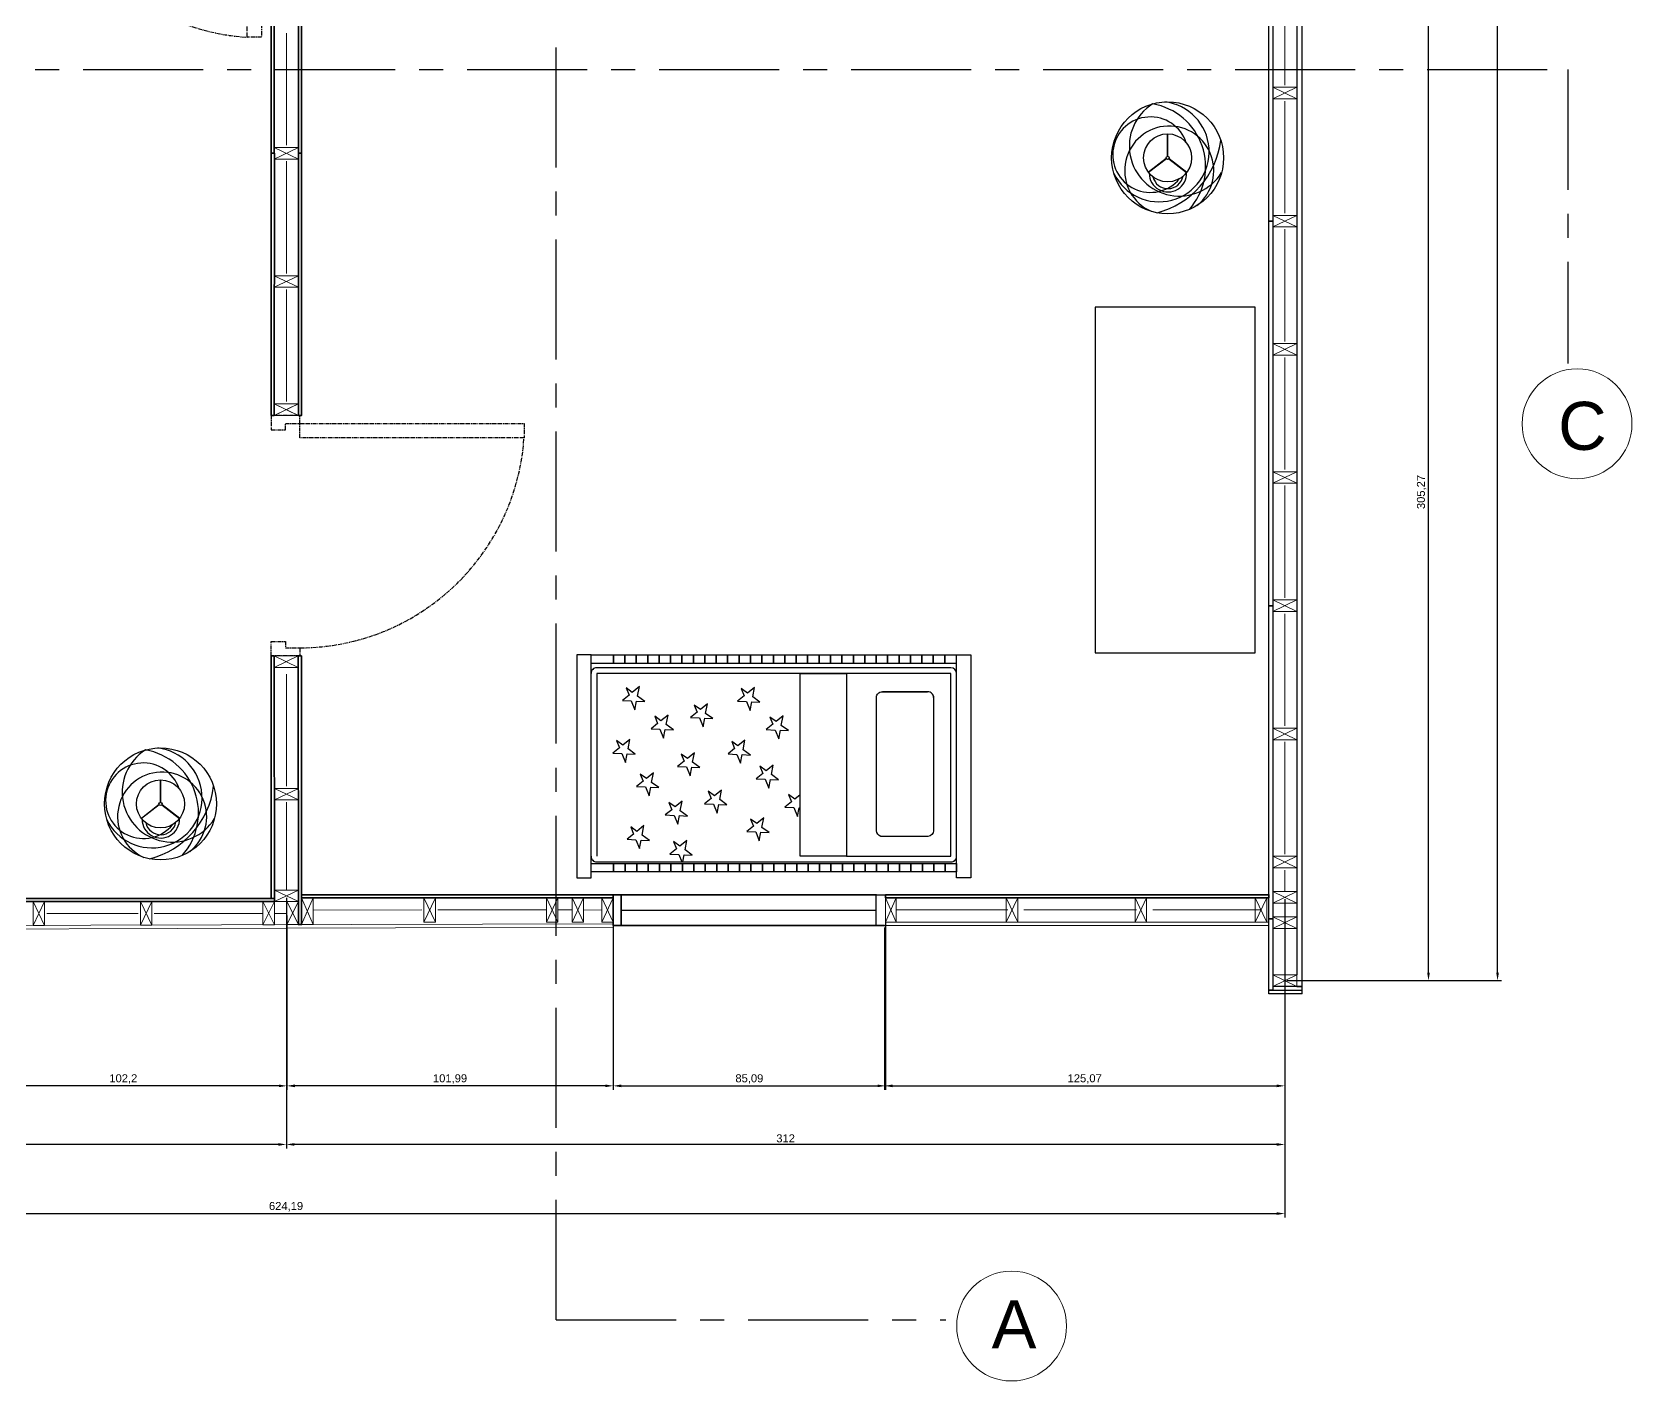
# Model space of a CAD drawing. Header units: inches. Extents: x 337 to 2410, y 226 to 1298.
# Drawn here: x 1904.8 to 2404.7, y 256.1 to 677.4 of the extents above; entities that cross this region are included whole.
import ezdxf

# ---------------------------------------------------------------- set-up
doc = ezdxf.new("R2010")
doc.units = ezdxf.units.IN
doc.header["$MEASUREMENT"] = 0
doc.linetypes.add('CENTER', pattern=[2, 1.25, -0.25, 0.25, -0.25])
for name, color, linetype, lineweight in [('A-ANNO-SYMB', 3, 'Continuous', 18), ('A-DETL-MBND', 3, 'Continuous', 18), ('A-DETL-MCUT', 4, 'Continuous', 25), ('A-DOOR-FULL', 4, 'Continuous', 25), ('A-ELEV-MBE1', 7, 'Continuous', 35), ('A-ELEV-MBE2', 4, 'Continuous', 25), ('A-FURN', 8, 'Continuous', 18), ('A-SECT-MCUT', 7, 'Continuous', 35), ('A-WALL-PATT', 8, 'Continuous', 18), ('A-WALL-STUD', 3, 'Continuous', 18)]:
    doc.layers.add(name, color=color, linetype=linetype, lineweight=lineweight)
doc.layers.add('simona arzu', color=6, linetype='Continuous')
doc.styles.get("Standard").update_dxf_attribs({"font": 'Arial.ttf'})
doc.dimstyles.new('ISO-25', dxfattribs={"dimtxt": 2.5, "dimasz": 2.5, "dimexe": 1.25, "dimexo": 0.625, "dimtad": 1, "dimtxsty": 'Standard', "dimcen": 2.5, "dimadec": 0, "dimazin": 0, "dimtfac": 1, "dimtmove": 0, "dimatfit": 3, "dimfxl": 1, "dimarcsym": 0})

# ---------------------------------------------------------------- blocks, each defined once
blk = doc.blocks.new('*D75')
at = {"color": 0, "lineweight": -2, "transparency": 16777216}
for p, q in [((1672.04, 406.82), (1672.04, 328.7)), ((1984.24, 407.01), (1984.24, 328.7)), ((1981.74, 329.95), (1674.54, 329.95))]:
    blk.add_line(p, q, dxfattribs=at)
at = {"color": 0, "transparency": 16777216}
for points in [[(1674.54, 330.37), (1674.54, 329.53), (1672.04, 329.95)], [(1981.74, 330.37), (1981.74, 329.53), (1984.24, 329.95)]]:
    blk.add_solid(points, dxfattribs=at)
at = {"color": 0, "transparency": 16777216, "insert": (1828.14, 332.08), "char_height": 2.5, "attachment_point": 5}
blk.add_mtext('312,19', dxfattribs=at)
blk = doc.blocks.new('*D76')
at = {"color": 0, "lineweight": -2, "transparency": 16777216}
for p, q in [((1672.04, 399.5), (1672.04, 307.11)), ((2296.23, 398.61), (2296.23, 307.11)), ((1674.54, 308.36), (2293.73, 308.36))]:
    blk.add_line(p, q, dxfattribs=at)
at = {"color": 0, "transparency": 16777216}
for points in [[(1674.54, 308.78), (1674.54, 307.95), (1672.04, 308.36)], [(2293.73, 308.78), (2293.73, 307.95), (2296.23, 308.36)]]:
    blk.add_solid(points, dxfattribs=at)
at = {"color": 0, "transparency": 16777216, "insert": (1984.14, 310.49), "char_height": 2.5, "attachment_point": 5}
blk.add_mtext('624,19', dxfattribs=at)
blk = doc.blocks.new('*D77')
at = {"color": 0, "lineweight": -2, "transparency": 16777216}
for p, q in [((1984.24, 407.01), (1984.24, 328.7)), ((2296.23, 406.52), (2296.23, 328.7)), ((2293.73, 329.95), (1986.74, 329.95))]:
    blk.add_line(p, q, dxfattribs=at)
at = {"color": 0, "transparency": 16777216}
for points in [[(1986.74, 330.37), (1986.74, 329.53), (1984.24, 329.95)], [(2293.73, 330.37), (2293.73, 329.53), (2296.23, 329.95)]]:
    blk.add_solid(points, dxfattribs=at)
at = {"color": 0, "transparency": 16777216, "insert": (2140.24, 331.84), "char_height": 2.5, "attachment_point": 5}
blk.add_mtext('312', dxfattribs=at)
blk = doc.blocks.new('*D80')
at = {"color": 0, "lineweight": -2, "transparency": 16777216}
for p, q in [((1882.19, 405.2), (1882.19, 347.01)), ((1984.39, 401.45), (1984.39, 347.01)), ((1981.89, 348.26), (1884.69, 348.26))]:
    blk.add_line(p, q, dxfattribs=at)
at = {"color": 0, "transparency": 16777216}
for points in [[(1884.69, 348.68), (1884.69, 347.84), (1882.19, 348.26)], [(1981.89, 348.68), (1981.89, 347.84), (1984.39, 348.26)]]:
    blk.add_solid(points, dxfattribs=at)
at = {"color": 0, "transparency": 16777216, "insert": (1933.29, 350.39), "char_height": 2.5, "attachment_point": 5}
blk.add_mtext('102,2', dxfattribs=at)
blk = doc.blocks.new('*D81')
at = {"color": 0, "lineweight": -2, "transparency": 16777216}
for p, q in [((1984.39, 397.98), (1984.39, 347.01)), ((2086.38, 398.26), (2086.38, 347.01)), ((2083.88, 348.26), (1986.89, 348.26))]:
    blk.add_line(p, q, dxfattribs=at)
at = {"color": 0, "transparency": 16777216}
for points in [[(1986.89, 348.68), (1986.89, 347.84), (1984.39, 348.26)], [(2083.88, 348.68), (2083.88, 347.84), (2086.38, 348.26)]]:
    blk.add_solid(points, dxfattribs=at)
at = {"color": 0, "transparency": 16777216, "insert": (2035.38, 350.39), "char_height": 2.5, "attachment_point": 5}
blk.add_mtext('101,99', dxfattribs=at)
blk = doc.blocks.new('*D50')
at = {"color": 0, "lineweight": -2, "transparency": 16777216}
for p, q in [((2086.38, 397.16), (2086.38, 347.01)), ((2171.46, 398.81), (2171.46, 347.01)), ((2088.88, 348.26), (2168.96, 348.26))]:
    blk.add_line(p, q, dxfattribs=at)
at = {"color": 0, "transparency": 16777216}
for points in [[(2088.88, 348.68), (2088.88, 347.84), (2086.38, 348.26)], [(2168.96, 348.68), (2168.96, 347.84), (2171.46, 348.26)]]:
    blk.add_solid(points, dxfattribs=at)
at = {"color": 0, "transparency": 16777216, "insert": (2128.92, 350.39), "char_height": 2.5, "attachment_point": 5}
blk.add_mtext('85,09', dxfattribs=at)
blk = doc.blocks.new('*D82')
at = {"color": 0, "lineweight": -2, "transparency": 16777216}
for p, q in [((2171.16, 397.71), (2171.16, 347.01)), ((2296.23, 398.61), (2296.23, 347.01)), ((2173.66, 348.26), (2293.73, 348.26))]:
    blk.add_line(p, q, dxfattribs=at)
at = {"color": 0, "transparency": 16777216}
for points in [[(2173.66, 348.68), (2173.66, 347.84), (2171.16, 348.26)], [(2293.73, 348.68), (2293.73, 347.84), (2296.23, 348.26)]]:
    blk.add_solid(points, dxfattribs=at)
at = {"color": 0, "transparency": 16777216, "insert": (2233.7, 350.39), "char_height": 2.5, "attachment_point": 5}
blk.add_mtext('125,07', dxfattribs=at)
blk = doc.blocks.new('*D83')
at = {"color": 0, "lineweight": -2, "transparency": 16777216}
for p, q in [((2296.86, 1125.84), (2363.95, 1125.84)), ((2362.7, 383.62), (2362.7, 1123.34)), ((2296.86, 381.12), (2363.95, 381.12))]:
    blk.add_line(p, q, dxfattribs=at)
at = {"color": 0, "transparency": 16777216}
for points in [[(2362.29, 1123.34), (2363.12, 1123.34), (2362.7, 1125.84)], [(2362.29, 383.62), (2363.12, 383.62), (2362.7, 381.12)]]:
    blk.add_solid(points, dxfattribs=at)
at = {"color": 0, "transparency": 16777216, "insert": (2360.57, 753.48), "char_height": 2.5, "attachment_point": 5, "rotation": 90}
blk.add_mtext('744,72', dxfattribs=at)
blk = doc.blocks.new('*D84')
at = {"color": 0, "lineweight": -2, "transparency": 16777216}
for p, q in [((2275.41, 686.38), (2342.38, 686.38)), ((2341.13, 383.62), (2341.13, 683.88)), ((2296.86, 381.12), (2342.38, 381.12))]:
    blk.add_line(p, q, dxfattribs=at)
at = {"color": 0, "transparency": 16777216}
for points in [[(2340.71, 683.88), (2341.55, 683.88), (2341.13, 686.38)], [(2340.71, 383.62), (2341.55, 383.62), (2341.13, 381.12)]]:
    blk.add_solid(points, dxfattribs=at)
at = {"color": 0, "transparency": 16777216, "insert": (2339, 533.75), "char_height": 2.5, "attachment_point": 5, "rotation": 90}
blk.add_mtext('305,27', dxfattribs=at)

msp = doc.modelspace()

# ---------------------------------------------------------------- linework, layer by layer
at = {"color": 3, "linetype": 'CENTER', "ltscale": 30}
for p, q in [((2068.522, 275.147), (2068.522, 1257.802)), ((1560.703, 665.692), (2384.645, 665.692)), ((2384.645, 665.692), (2384.645, 573.93)), ((2068.522, 275.147), (2190.284, 275.147))]:
    msp.add_line(p, q, dxfattribs=at)
at = {"color": 0}
for p, q in [((2301.654, 377.013), (2301.654, 1129.94)), ((2091.309, 470.332), (2089.263, 468.679)), ((2092.346, 471.169), (2090.393, 472.584)), ((2090.393, 472.584), (2091.309, 470.332)), ((2094.553, 472.952), (2092.346, 471.169)), ((2093.982, 469.985), (2094.553, 472.952)), ((2096.244, 468.346), (2093.982, 469.985)), ((2127.277, 470.08), (2125.231, 468.427)), ((2128.314, 470.918), (2126.361, 472.333)), ((2126.361, 472.333), (2127.277, 470.08)), ((2130.521, 472.7), (2128.314, 470.918)), ((2129.95, 469.733), (2130.521, 472.7)), ((2089.263, 468.679), (2092.036, 468.547)), ((2092.036, 468.547), (2093.169, 465.763)), ((2093.169, 465.763), (2093.69, 468.468)), ((2093.69, 468.468), (2096.244, 468.346)), ((2113.624, 465.792), (2111.67, 467.207)), ((2111.67, 467.207), (2112.587, 464.955)), ((2115.83, 467.574), (2113.624, 465.792)), ((2115.259, 464.607), (2115.83, 467.574)), ((2125.231, 468.427), (2128.004, 468.295)), ((2128.004, 468.295), (2129.137, 465.511)), ((2129.137, 465.511), (2129.658, 468.217)), ((2129.658, 468.217), (2132.212, 468.095)), ((2132.212, 468.095), (2129.95, 469.733)), ((2168.621, 446.994), (2168.621, 469.583)), ((2100.254, 461.449), (2098.208, 459.796)), ((2101.291, 462.287), (2099.337, 463.701)), ((2099.337, 463.701), (2100.254, 461.449)), ((2103.498, 464.069), (2101.291, 462.287)), ((2102.927, 461.102), (2103.498, 464.069)), ((2105.188, 459.464), (2102.927, 461.102)), ((2112.587, 464.955), (2110.541, 463.302)), ((2110.541, 463.302), (2113.314, 463.17)), ((2113.314, 463.17), (2114.447, 460.385)), ((2114.447, 460.385), (2114.968, 463.091)), ((2114.968, 463.091), (2117.521, 462.969)), ((2117.521, 462.969), (2115.259, 464.607)), ((2136.222, 461.198), (2134.176, 459.545)), ((2137.259, 462.035), (2135.305, 463.45)), ((2135.305, 463.45), (2136.222, 461.198)), ((2139.465, 463.818), (2137.259, 462.035)), ((2138.894, 460.851), (2139.465, 463.818)), ((2141.156, 459.212), (2138.894, 460.851)), ((2089.38, 454.676), (2087.426, 456.091)), ((2087.426, 456.091), (2088.343, 453.838)), ((2091.586, 456.458), (2089.38, 454.676)), ((2091.015, 453.491), (2091.586, 456.458)), ((2098.208, 459.796), (2100.981, 459.664)), ((2100.981, 459.664), (2102.114, 456.88)), ((2102.114, 456.88), (2102.635, 459.585)), ((2102.635, 459.585), (2105.188, 459.464)), ((2125.348, 454.424), (2123.394, 455.839)), ((2123.394, 455.839), (2124.311, 453.587)), ((2127.554, 456.207), (2125.348, 454.424)), ((2126.983, 453.24), (2127.554, 456.207)), ((2134.176, 459.545), (2136.949, 459.413)), ((2136.949, 459.413), (2138.082, 456.629)), ((2138.082, 456.629), (2138.603, 459.334)), ((2138.603, 459.334), (2141.156, 459.212)), ((2088.343, 453.838), (2086.297, 452.185)), ((2086.297, 452.185), (2089.07, 452.053)), ((2089.07, 452.053), (2090.203, 449.269)), ((2090.203, 449.269), (2090.724, 451.975)), ((2090.724, 451.975), (2093.277, 451.853)), ((2093.277, 451.853), (2091.015, 453.491)), ((2109.559, 450.502), (2107.606, 451.916)), ((2107.606, 451.916), (2108.523, 449.664)), ((2111.766, 452.284), (2109.559, 450.502)), ((2111.195, 449.317), (2111.766, 452.284)), ((2124.311, 453.587), (2122.265, 451.934)), ((2122.265, 451.934), (2125.037, 451.802)), ((2125.037, 451.802), (2126.171, 449.018)), ((2126.171, 449.018), (2126.691, 451.723)), ((2126.691, 451.723), (2129.245, 451.602)), ((2129.245, 451.602), (2126.983, 453.24)), ((2096.751, 444.247), (2094.798, 445.662)), ((2094.798, 445.662), (2095.714, 443.409)), ((2098.958, 446.029), (2096.751, 444.247)), ((2098.387, 443.062), (2098.958, 446.029)), ((2108.523, 449.664), (2106.477, 448.011)), ((2106.477, 448.011), (2109.249, 447.879)), ((2109.249, 447.879), (2110.382, 445.095)), ((2110.382, 445.095), (2110.903, 447.801)), ((2110.903, 447.801), (2113.457, 447.679)), ((2113.457, 447.679), (2111.195, 449.317)), ((2133.134, 445.849), (2131.088, 444.196)), ((2134.171, 446.686), (2132.218, 448.101)), ((2132.218, 448.101), (2133.134, 445.849)), ((2136.378, 448.469), (2134.171, 446.686)), ((2135.807, 445.502), (2136.378, 448.469)), ((2138.069, 443.863), (2135.807, 445.502)), ((2095.714, 443.409), (2093.668, 441.756)), ((2093.668, 441.756), (2096.441, 441.624)), ((2096.441, 441.624), (2097.574, 438.84)), ((2097.574, 438.84), (2098.095, 441.546)), ((2098.095, 441.546), (2100.649, 441.424)), ((2100.649, 441.424), (2098.387, 443.062)), ((2118.029, 438.869), (2116.075, 440.284)), ((2116.075, 440.284), (2116.992, 438.032)), ((2120.235, 440.652), (2118.029, 438.869)), ((2119.664, 437.685), (2120.235, 440.652)), ((2131.088, 444.196), (2133.861, 444.064)), ((2133.861, 444.064), (2134.994, 441.28)), ((2134.994, 441.28), (2135.515, 443.985)), ((2135.515, 443.985), (2138.069, 443.863)), ((2105.696, 435.364), (2103.742, 436.779)), ((2103.742, 436.779), (2104.659, 434.527)), ((2107.903, 437.147), (2105.696, 435.364)), ((2107.332, 434.18), (2107.903, 437.147)), ((2116.992, 438.032), (2114.946, 436.379)), ((2114.946, 436.379), (2117.719, 436.247)), ((2117.719, 436.247), (2118.852, 433.463)), ((2118.852, 433.463), (2119.372, 436.168)), ((2119.372, 436.168), (2121.926, 436.047)), ((2121.926, 436.047), (2119.664, 437.685)), ((2142.079, 436.966), (2140.033, 435.313)), ((2140.033, 435.313), (2142.806, 435.181)), ((2143.116, 437.804), (2141.162, 439.218)), ((2141.162, 439.218), (2142.079, 436.966)), ((2142.806, 435.181), (2143.939, 432.397)), ((2144.809, 439.171), (2143.116, 437.804)), ((2143.939, 432.397), (2144.46, 435.102)), ((2144.46, 435.102), (2144.809, 435.086)), ((2144.751, 436.619), (2144.809, 436.915)), ((2144.809, 436.578), (2144.751, 436.619)), ((2104.659, 434.527), (2102.613, 432.874)), ((2102.613, 432.874), (2105.386, 432.742)), ((2105.386, 432.742), (2106.519, 429.958)), ((2106.519, 429.958), (2107.04, 432.663)), ((2107.04, 432.663), (2109.593, 432.541)), ((2109.593, 432.541), (2107.332, 434.18)), ((2131.205, 430.193), (2129.251, 431.607)), ((2129.251, 431.607), (2130.168, 429.355)), ((2133.411, 431.975), (2131.205, 430.193)), ((2132.84, 429.008), (2133.411, 431.975)), ((2092.748, 426.916), (2090.702, 425.263)), ((2090.702, 425.263), (2093.475, 425.131)), ((2093.785, 427.753), (2091.831, 429.168)), ((2091.831, 429.168), (2092.748, 426.916)), ((2093.475, 425.131), (2094.608, 422.347)), ((2095.991, 429.536), (2093.785, 427.753)), ((2094.608, 422.347), (2095.129, 425.052)), ((2095.129, 425.052), (2097.682, 424.931)), ((2095.42, 426.569), (2095.991, 429.536)), ((2097.682, 424.931), (2095.42, 426.569)), ((2130.168, 429.355), (2128.122, 427.702)), ((2128.122, 427.702), (2130.895, 427.57)), ((2130.895, 427.57), (2132.028, 424.786)), ((2132.028, 424.786), (2132.548, 427.492)), ((2132.548, 427.492), (2135.102, 427.37)), ((2135.102, 427.37), (2132.84, 429.008)), ((2106.141, 422.315), (2104.095, 420.662)), ((2104.095, 420.662), (2106.867, 420.53)), ((2107.178, 423.153), (2105.224, 424.567)), ((2105.224, 424.567), (2106.141, 422.315)), ((2106.867, 420.53), (2107.823, 418.182)), ((2109.384, 424.935), (2107.178, 423.153)), ((2108.085, 418.182), (2108.521, 420.451)), ((2108.521, 420.451), (2111.075, 420.33)), ((2108.813, 421.968), (2109.384, 424.935)), ((2111.075, 420.33), (2108.813, 421.968)), ((2168.437, 407.937), (2168.437, 398.326)), ((2168.659, 407.942), (2171.466, 407.942)), ((2088.882, 403.176), (2168.437, 403.176)), ((2086.379, 398.333), (2171.459, 398.333)), ((2171.162, 398.333), (2168.659, 398.333)), ((2171.473, 399.434), (2171.459, 398.333)), ((2299.986, 379.316), (2301.654, 379.316))]:
    msp.add_line(p, q, dxfattribs=at)
for p, q in [((2259.614, 638.637), (2259.614, 645.637)), ((2259.714, 638.627), (2259.714, 645.637)), ((2259.175, 637.898), (2253.627, 633.62)), ((2259.229, 637.819), (2253.685, 633.544)), ((2260.01, 637.832), (2265.553, 633.557)), ((2260.085, 637.969), (2265.646, 633.68)), ((2236.991, 591.484), (2236.991, 483.484)), ((2286.991, 591.484), (2236.991, 591.484)), ((2286.991, 483.484), (2286.991, 591.484)), ((2236.991, 483.484), (2286.991, 483.484)), ((1944.913, 436.834), (1944.913, 443.834)), ((1945.013, 436.824), (1945.013, 443.834)), ((1944.474, 436.095), (1938.926, 431.817)), ((1944.528, 436.016), (1938.985, 431.741)), ((1945.309, 436.029), (1950.852, 431.754)), ((1945.384, 436.166), (1950.945, 431.877))]:
    msp.add_line(p, q)
msp.add_lwpolyline([(2144.809, 477.11), (2159.313, 477.09), (2159.313, 419.967), (2144.809, 419.987)], close=True, dxfattribs=at)
for centre, radius in [((2259.614, 638.137), 17.489), ((2259.614, 638.137), 7.5), ((2259.614, 638.137), 0.5), ((1944.913, 436.334), 17.489), ((1944.913, 436.334), 7.5), ((1944.913, 436.334), 0.5)]:
    msp.add_circle(centre, radius)
for centre, radius, start, end in [((2256.931, 640.056), 15.657, 205.59901, 83.26359), ((2263.254, 641.803), 15.606, 122.44233, 327.96993), ((2251.533, 635.329), 19.954, 318.16189, 80.16819), ((2254.258, 639.131), 11.789, 18.42296, 320.55299), ((2260.118, 634.147), 13.926, 308.48908, 245.90428), ((2249.58, 646.942), 26.829, 284.4939, 352.97713), ((2259.707, 633.325), 5.851, 179.92881, 2.27632), ((2259.707, 633.325), 4.813, 193.45461, 348.75053), ((1942.23, 438.253), 15.657, 205.59901, 83.26359), ((1948.553, 440), 15.606, 122.44233, 327.96993), ((1936.832, 433.526), 19.954, 318.16189, 80.16819), ((1939.557, 437.328), 11.789, 18.42296, 320.55299), ((1945.417, 432.344), 13.926, 308.48908, 245.90428), ((1934.879, 445.138), 26.829, 284.4939, 352.97713), ((1945.006, 431.522), 5.851, 179.92881, 2.27632), ((1945.006, 431.522), 4.813, 193.45461, 348.75053)]:
    msp.add_arc(centre, radius, start, end)
at = {"layer": 'A-ANNO-SYMB'}
for centre in [(2387.555, 555.079), (2210.864, 273.23)]:
    msp.add_circle(centre, 17.163, dxfattribs=at)
at = {"layer": 'A-DETL-MBND', "color": 0}
msp.add_lwpolyline([(2086.379, 398.883), (2086.379, 397.782), (1882.189, 397.22), (1882.189, 398.321)], close=True, dxfattribs=at)
msp.add_lwpolyline([(2171.473, 399.434), (2291.278, 399.434), (2291.278, 398.333), (2171.162, 398.333)], dxfattribs=at)
at = {"layer": 'A-DETL-MCUT', "color": 0}
for points in [[(2292.479, 738.462), (2292.48, 618.345), (2291.278, 618.345), (2291.278, 738.462)], [(2292.479, 618.345), (2292.48, 498.229), (2291.278, 498.229), (2291.278, 618.345)], [(2292.479, 498.229), (2292.479, 400.435), (2291.278, 400.435), (2291.278, 498.229)], [(2292.48, 400.435), (2292.48, 378.114), (2291.279, 378.114), (2291.278, 400.435)]]:
    msp.add_lwpolyline(points, close=True, dxfattribs=at)
for points in [[(2301.654, 377.013), (2291.279, 377.013), (2291.279, 378.114), (2301.654, 378.114)], [(2301.654, 379.316), (2292.48, 379.315), (2292.48, 378.114), (2301.654, 378.114)]]:
    msp.add_lwpolyline(points, dxfattribs=at)
at = {"layer": 'A-DOOR-FULL', "color": 0, "linetype": 'CENTER'}
for points in [[(1971.976, 675.789), (1971.976, 745.857), (1976.48, 745.857), (1976.48, 675.789), (1971.976, 675.789)], [(1988.452, 555.16), (1988.452, 557.663), (1979.443, 557.663), (1979.443, 553.158), (1983.947, 553.158), (1983.947, 555.16), (1988.452, 555.16)], [(2058.519, 550.656), (1988.452, 550.656), (1988.452, 555.16), (2058.519, 555.16), (2058.519, 550.656)], [(1988.452, 485.092), (1988.452, 482.59), (1979.443, 482.59), (1979.443, 487.094), (1983.947, 487.094), (1983.947, 485.092), (1988.452, 485.092)]]:
    msp.add_lwpolyline(points, dxfattribs=at)
for centre, start, end in [((1976.748, 745.963), 180.08643, 266.10934), ((1988.346, 555.428), 270.08643, 356.10934)]:
    msp.add_arc(centre, 70.336, start, end, dxfattribs=at)
at = {"layer": 'A-ELEV-MBE1', "color": 0}
for p, q in [((2168.659, 407.942), (2088.882, 407.942)), ((2168.659, 398.333), (2088.882, 398.333))]:
    msp.add_line(p, q, dxfattribs=at)
msp.add_lwpolyline([(2086.379, 398.333), (2088.882, 398.333), (2088.882, 407.942), (2086.38, 407.942)], close=True, dxfattribs=at)
at = {"layer": 'A-ELEV-MBE2', "color": 0}
msp.add_line((2299.987, 1124.034), (2299.986, 382.919), dxfattribs=at)
at = {"layer": 'A-FURN', "color": 0}
for p, q in [((2291.278, 569.098), (2291.278, 769.291)), ((2291.278, 408.943), (2291.278, 499.03))]:
    msp.add_line(p, q, dxfattribs=at)
at = {"layer": 'A-SECT-MCUT', "color": 0}
for points in [[(1980.484, 762.919), (1980.483, 639.554), (1979.482, 639.554), (1979.483, 762.919)], [(1988.991, 762.919), (1988.992, 639.554), (1987.991, 639.554), (1987.99, 762.919)], [(1980.484, 639.554), (1980.444, 557.663), (1979.443, 557.663), (1979.483, 639.554)], [(1988.992, 639.554), (1988.992, 557.663), (1987.991, 557.663), (1987.991, 639.554)], [(1980.483, 482.59), (1980.484, 406.829), (1979.483, 406.829), (1979.482, 482.59)], [(1988.952, 482.59), (1988.992, 398.614), (1987.991, 398.614), (1987.951, 482.59)], [(1882.189, 406.829), (1980.484, 406.829), (1980.484, 405.828), (1882.189, 405.828)], [(2086.379, 406.941), (1988.986, 406.941), (1988.986, 407.942), (2086.379, 407.942)], [(2291.278, 406.941), (2291.278, 407.942), (2171.466, 407.942), (2171.466, 406.941)]]:
    msp.add_lwpolyline(points, close=True, dxfattribs=at)
at = {"layer": 'A-WALL-PATT', "color": 0, "ltscale": 0.1}
for p, q in [((2296.233, 660.887), (2296.233, 695.921)), ((1984.237, 642.056), (1984.237, 677.09)), ((2296.233, 620.848), (2296.233, 655.882)), ((1984.237, 602.018), (1984.237, 637.052)), ((2296.233, 580.809), (2296.233, 615.843)), ((1984.237, 561.979), (1984.237, 597.013)), ((2296.233, 540.77), (2296.233, 575.804)), ((2296.233, 500.732), (2296.233, 535.765)), ((2296.233, 460.693), (2296.233, 495.727)), ((1984.237, 441.863), (1984.237, 476.897)), ((2296.233, 420.654), (2296.233, 455.688)), ((1984.237, 409.432), (1984.237, 436.858)), ((2296.233, 415.649), (2296.233, 408.946)), ((2296.233, 401.033), (2296.233, 405.342)), ((1909.415, 402.074), (1937.941, 402.074)), ((1942.946, 402.074), (1976.88, 402.075)), ((1980.484, 402.075), (1984.387, 402.075)), ((1992.59, 403.187), (2026.524, 403.197)), ((2031.529, 403.197), (2065.51, 403.188)), ((2073.518, 403.188), (2069.113, 403.188)), ((2077.121, 403.198), (2082.776, 403.187)), ((2174.766, 403.197), (2209.699, 403.197)), ((2214.704, 403.197), (2249.939, 403.197)), ((2254.944, 403.197), (2288.676, 403.197)), ((2296.233, 404.642), (2296.233, 401.733)), ((2296.233, 397.429), (2296.233, 382.919))]:
    msp.add_line(p, q, dxfattribs=at)
at = {"layer": 'A-WALL-STUD', "color": 0}
for p, q in [((2292.48, 660.186), (2299.987, 656.582)), ((2299.987, 660.186), (2292.48, 656.582)), ((1987.991, 641.356), (1980.483, 637.752)), ((1980.483, 641.356), (1987.991, 637.752)), ((2292.48, 620.147), (2299.987, 616.544)), ((2299.987, 620.147), (2292.48, 616.544)), ((1987.991, 601.317), (1980.483, 597.714)), ((1980.483, 601.317), (1987.991, 597.714)), ((2292.48, 576.505), (2299.987, 580.108)), ((2299.987, 576.505), (2292.48, 580.108)), ((1980.444, 557.663), (1987.951, 561.266)), ((1987.951, 557.663), (1980.444, 561.266)), ((1987.991, 561.278), (1980.483, 557.675)), ((1980.483, 561.278), (1987.991, 557.675)), ((2292.48, 536.466), (2299.987, 540.07)), ((2299.987, 536.466), (2292.48, 540.07)), ((2292.48, 496.427), (2299.987, 500.031)), ((2299.987, 496.427), (2292.48, 500.031)), ((2291.278, 499.03), (2291.278, 499.03)), ((1987.951, 478.986), (1980.444, 482.59)), ((1980.444, 478.986), (1987.951, 482.59)), ((2292.48, 456.389), (2299.987, 459.992)), ((2299.987, 456.389), (2292.48, 459.992)), ((1980.484, 441.162), (1987.991, 437.559)), ((1987.991, 441.162), (1980.484, 437.559)), ((2292.48, 416.35), (2299.987, 419.953)), ((2299.987, 416.35), (2292.48, 419.953)), ((2292.48, 416.35), (2299.987, 419.953)), ((2299.987, 416.35), (2292.48, 419.953)), ((1905.111, 398.321), (1908.714, 405.828)), ((1905.111, 405.828), (1908.714, 398.321)), ((1938.642, 398.481), (1942.245, 405.828)), ((1938.642, 405.828), (1942.245, 398.481)), ((1976.88, 398.582), (1980.484, 405.828)), ((1976.88, 405.828), (1980.484, 398.592)), ((1980.484, 409.432), (1987.991, 405.828)), ((1987.991, 409.432), (1980.484, 405.828)), ((1984.387, 398.607), (1987.991, 405.828)), ((1984.387, 405.828), (1987.991, 398.607)), ((1992.59, 398.62), (1988.986, 406.941)), ((1992.59, 406.941), (1988.992, 398.615)), ((2030.828, 406.941), (2027.225, 399.434)), ((2030.828, 399.434), (2027.225, 406.941)), ((2065.51, 406.942), (2069.113, 399.435)), ((2065.51, 399.435), (2069.113, 406.942)), ((2077.121, 406.942), (2073.518, 399.435)), ((2077.121, 399.435), (2073.518, 406.942)), ((2086.379, 406.941), (2082.776, 399.434)), ((2086.379, 399.434), (2082.776, 406.941)), ((2174.766, 399.434), (2171.466, 406.941)), ((2174.766, 406.941), (2171.473, 399.434)), ((2212.802, 406.941), (2209.198, 399.434)), ((2212.802, 399.434), (2209.198, 406.941)), ((2253.042, 406.941), (2249.438, 399.434)), ((2253.042, 399.434), (2249.438, 406.941)), ((2290.578, 406.941), (2286.974, 399.434)), ((2290.578, 399.434), (2286.974, 406.941)), ((2292.48, 405.342), (2299.987, 408.946)), ((2299.987, 405.342), (2292.48, 408.946)), ((2292.48, 401.033), (2299.987, 397.429)), ((2299.987, 401.033), (2292.48, 397.429)), ((2292.479, 379.316), (2299.986, 382.919)), ((2299.986, 379.316), (2292.479, 382.919))]:
    msp.add_line(p, q, dxfattribs=at)
for points in [[(2292.48, 660.186), (2299.987, 660.186), (2299.987, 656.582), (2292.48, 656.582)], [(1987.991, 641.356), (1980.483, 641.356), (1980.483, 637.752), (1987.991, 637.752)], [(2292.48, 620.147), (2299.987, 620.147), (2299.987, 616.544), (2292.48, 616.544)], [(1987.991, 601.317), (1980.483, 601.317), (1980.483, 597.714), (1987.991, 597.714)], [(2292.48, 576.505), (2299.987, 576.505), (2299.987, 580.108), (2292.48, 580.108)], [(1980.444, 557.663), (1987.951, 557.663), (1987.951, 561.266), (1980.444, 561.266)], [(1987.991, 561.278), (1980.483, 561.278), (1980.483, 557.675), (1987.991, 557.675)], [(2292.48, 536.466), (2299.987, 536.466), (2299.987, 540.07), (2292.48, 540.07)], [(2292.48, 496.427), (2299.987, 496.427), (2299.987, 500.031), (2292.48, 500.031)], [(1987.951, 478.986), (1980.444, 478.986), (1980.444, 482.59), (1987.951, 482.59)], [(2292.48, 456.389), (2299.987, 456.389), (2299.987, 459.992), (2292.48, 459.992)], [(1980.484, 441.162), (1987.991, 441.162), (1987.991, 437.559), (1980.484, 437.559)], [(2292.48, 416.35), (2299.987, 416.35), (2299.987, 419.953), (2292.48, 419.953)], [(2292.48, 416.35), (2299.987, 416.35), (2299.987, 419.953), (2292.48, 419.953)], [(1905.111, 398.389), (1905.111, 405.828), (1908.714, 405.828), (1908.714, 398.389)], [(1938.642, 398.481), (1938.642, 405.828), (1942.245, 405.828), (1942.245, 398.481)], [(1976.88, 398.587), (1976.88, 405.828), (1980.484, 405.828), (1980.484, 398.587)], [(1980.484, 409.432), (1987.991, 409.432), (1987.991, 405.828), (1980.484, 405.828)], [(1984.387, 398.607), (1984.387, 405.828), (1987.991, 405.828), (1987.991, 398.607)], [(1992.59, 406.941), (1992.59, 398.62), (1988.986, 398.62), (1988.986, 406.941)], [(2030.828, 406.941), (2030.828, 399.434), (2027.225, 399.434), (2027.225, 406.941)], [(2065.51, 406.942), (2065.51, 399.435), (2069.113, 399.435), (2069.113, 406.942)], [(2077.121, 406.942), (2077.121, 399.435), (2073.518, 399.435), (2073.518, 406.942)], [(2086.379, 406.941), (2086.379, 399.434), (2082.776, 399.434), (2082.776, 406.941)], [(2174.766, 406.951), (2174.766, 399.443), (2171.465, 399.434), (2171.466, 406.941)], [(2212.802, 406.941), (2212.802, 399.434), (2209.198, 399.434), (2209.198, 406.941)], [(2253.042, 406.941), (2253.042, 399.434), (2249.438, 399.434), (2249.438, 406.941)], [(2290.578, 406.941), (2290.578, 399.434), (2286.974, 399.434), (2286.974, 406.941)], [(2292.48, 405.342), (2299.987, 405.342), (2299.987, 408.946), (2292.48, 408.946)], [(2292.48, 401.033), (2299.987, 401.033), (2299.987, 397.429), (2292.48, 397.429)], [(2292.479, 379.316), (2299.986, 379.316), (2299.986, 382.919), (2292.479, 382.919)]]:
    msp.add_lwpolyline(points, close=True, dxfattribs=at)
at = {"layer": 'simona arzu', "color": 0}
for points in [[(2079.438, 413.283), (2079.438, 482.903), (2074.976, 482.903), (2074.976, 413.283)], [(2079.486, 480.166), (2079.486, 482.844), (2086.435, 482.844), (2086.435, 480.166)], [(2090.006, 482.844), (2090.006, 480.166), (2086.435, 480.166), (2086.435, 482.844)], [(2093.576, 482.844), (2093.576, 480.166), (2090.006, 480.166), (2090.006, 482.844)], [(2097.146, 482.844), (2097.146, 480.166), (2093.576, 480.166), (2093.576, 482.844)], [(2100.716, 482.844), (2100.716, 480.166), (2097.146, 480.166), (2097.146, 482.844)], [(2104.287, 482.844), (2104.287, 480.166), (2100.716, 480.166), (2100.716, 482.844)], [(2107.857, 482.844), (2107.857, 480.166), (2104.287, 480.166), (2104.287, 482.844)], [(2111.427, 482.844), (2111.427, 480.166), (2107.857, 480.166), (2107.857, 482.844)], [(2114.998, 482.844), (2114.998, 480.166), (2111.427, 480.166), (2111.427, 482.844)], [(2118.568, 482.844), (2118.568, 480.166), (2114.998, 480.166), (2114.998, 482.844)], [(2122.138, 482.844), (2122.138, 480.166), (2118.568, 480.166), (2118.568, 482.844)], [(2125.708, 482.844), (2125.708, 480.166), (2122.138, 480.166), (2122.138, 482.844)], [(2129.279, 482.844), (2129.279, 480.166), (2125.708, 480.166), (2125.708, 482.844)], [(2132.849, 482.844), (2132.849, 480.166), (2129.279, 480.166), (2129.279, 482.844)], [(2136.419, 482.844), (2136.419, 480.166), (2132.849, 480.166), (2132.849, 482.844)], [(2139.989, 482.844), (2139.989, 480.166), (2136.419, 480.166), (2136.419, 482.844)], [(2143.56, 482.844), (2143.56, 480.166), (2139.989, 480.166), (2139.989, 482.844)], [(2147.13, 482.844), (2147.13, 480.166), (2143.56, 480.166), (2143.56, 482.844)], [(2150.7, 482.844), (2150.7, 480.166), (2147.13, 480.166), (2147.13, 482.844)], [(2154.271, 482.844), (2154.271, 480.166), (2150.7, 480.166), (2150.7, 482.844)], [(2157.841, 482.844), (2157.841, 480.166), (2154.271, 480.166), (2154.271, 482.844)], [(2161.411, 482.844), (2161.411, 480.166), (2157.841, 480.166), (2157.841, 482.844)], [(2164.981, 482.844), (2164.981, 480.166), (2161.411, 480.166), (2161.411, 482.844)], [(2168.552, 482.844), (2168.552, 480.166), (2164.981, 480.166), (2164.981, 482.844)], [(2172.122, 482.844), (2172.122, 480.166), (2168.552, 480.166), (2168.552, 482.844)], [(2175.692, 482.844), (2175.692, 480.166), (2172.122, 480.166), (2172.122, 482.844)], [(2179.262, 482.844), (2179.262, 480.166), (2175.692, 480.166), (2175.692, 482.844)], [(2182.833, 482.844), (2182.833, 480.166), (2179.262, 480.166), (2179.262, 482.844)], [(2186.403, 482.844), (2186.403, 480.166), (2182.833, 480.166), (2182.833, 482.844)], [(2189.973, 482.844), (2189.973, 480.166), (2186.403, 480.166), (2186.403, 482.844)], [(2193.544, 482.844), (2193.544, 480.166), (2189.973, 480.166), (2189.973, 482.844)], [(2198.15, 482.903), (2198.15, 413.283), (2193.687, 413.283), (2193.687, 482.903)], [(2079.438, 415.07), (2079.438, 417.747), (2086.435, 417.747), (2086.435, 415.07)], [(2090.149, 417.746), (2090.149, 415.068), (2086.435, 415.068), (2086.435, 417.746)], [(2093.72, 417.746), (2093.72, 415.068), (2090.149, 415.068), (2090.149, 417.746)], [(2097.29, 417.746), (2097.29, 415.068), (2093.72, 415.068), (2093.72, 417.746)], [(2100.86, 417.746), (2100.86, 415.068), (2097.29, 415.068), (2097.29, 417.746)], [(2104.43, 417.746), (2104.43, 415.068), (2100.86, 415.068), (2100.86, 417.746)], [(2108.001, 417.746), (2108.001, 415.068), (2104.43, 415.068), (2104.43, 417.746)], [(2111.571, 417.746), (2111.571, 415.068), (2108.001, 415.068), (2108.001, 417.746)], [(2115.141, 417.746), (2115.141, 415.068), (2111.571, 415.068), (2111.571, 417.746)], [(2118.711, 417.746), (2118.711, 415.068), (2115.141, 415.068), (2115.141, 417.746)], [(2122.282, 417.746), (2122.282, 415.068), (2118.711, 415.068), (2118.711, 417.746)], [(2125.852, 417.746), (2125.852, 415.068), (2122.282, 415.068), (2122.282, 417.746)], [(2129.422, 417.746), (2129.422, 415.068), (2125.852, 415.068), (2125.852, 417.746)], [(2132.993, 417.746), (2132.993, 415.068), (2129.422, 415.068), (2129.422, 417.746)], [(2136.563, 417.746), (2136.563, 415.068), (2132.993, 415.068), (2132.993, 417.746)], [(2140.133, 417.746), (2140.133, 415.068), (2136.563, 415.068), (2136.563, 417.746)], [(2143.703, 417.746), (2143.703, 415.068), (2140.133, 415.068), (2140.133, 417.746)], [(2147.274, 417.746), (2147.274, 415.068), (2143.703, 415.068), (2143.703, 417.746)], [(2150.844, 417.746), (2150.844, 415.068), (2147.274, 415.068), (2147.274, 417.746)], [(2154.414, 417.746), (2154.414, 415.068), (2150.844, 415.068), (2150.844, 417.746)], [(2157.984, 417.746), (2157.984, 415.068), (2154.414, 415.068), (2154.414, 417.746)], [(2161.555, 417.746), (2161.555, 415.068), (2157.984, 415.068), (2157.984, 417.746)], [(2165.125, 417.746), (2165.125, 415.068), (2161.555, 415.068), (2161.555, 417.746)], [(2168.695, 417.746), (2168.695, 415.068), (2165.125, 415.068), (2165.125, 417.746)], [(2172.266, 417.746), (2172.266, 415.068), (2168.695, 415.068), (2168.695, 417.746)], [(2175.836, 417.746), (2175.836, 415.068), (2172.266, 415.068), (2172.266, 417.746)], [(2179.406, 417.746), (2179.406, 415.068), (2175.836, 415.068), (2175.836, 417.746)], [(2182.976, 417.746), (2182.976, 415.068), (2179.406, 415.068), (2179.406, 417.746)], [(2186.547, 417.746), (2186.547, 415.068), (2182.976, 415.068), (2182.976, 417.746)], [(2190.117, 417.746), (2190.117, 415.068), (2186.547, 415.068), (2186.547, 417.746)], [(2193.687, 417.746), (2193.687, 415.068), (2190.117, 415.068), (2190.117, 417.746)]]:
    msp.add_lwpolyline(points, close=True, dxfattribs=at)
for points in [[(2191.902, 478.875), (2081.224, 478.875, 0.4142136), (2079.438, 477.09, -0.3239264)], [(2168.621, 469.583, -0.4142136), (2170.406, 471.368), (2184.533, 471.368)], [(2186.472, 469.583, 0.4142136), (2184.687, 471.368), (2170.56, 471.368)], [(2186.472, 469.941), (2186.472, 427.965, -0.3816691), (2184.687, 426.18), (2169.963, 426.18, -0.3164363), (2168.621, 427.965), (2168.621, 446.994)], [(2079.438, 419.967, 0.4142136), (2081.224, 418.182), (2191.902, 418.182, 0.4142136), (2193.687, 419.967, 2.9860511)]]:
    msp.add_lwpolyline(points, format="xyb", dxfattribs=at)
msp.add_lwpolyline([(2159.313, 419.967), (2191.902, 419.967), (2191.902, 477.09), (2081.224, 477.09), (2081.224, 419.967)], dxfattribs=at)
msp.add_arc((2191.902, 477.09), 1.785, 0, 90, dxfattribs=at)

# ---------------------------------------------------------------- texts
at = {"color": 3, "char_height": 15, "attachment_point": 1}
for s, width, insert in [('C', 29.28471, (2381.646, 561.921)), ('{\\fArial|b0|i0|c0|p0;A}', 28.67651, (2204.627, 281.3))]:
    msp.add_mtext_dynamic_manual_height_columns(s, width=width, gutter_width=12.5, heights=[0], dxfattribs=dict(at, insert=insert))

# ---------------------------------------------------------------- dimensions: what is measured, and where the dimension line sits
at = {"color": 3}
for base, p2, picture, middle in [((2362.702, 1125.836), (2296.233, 1125.836), '*D83', (2360.572, 753.477)), ((2341.13, 686.383), (2274.788, 686.383), '*D84', (2338.999, 533.75))]:
    dim = msp.add_linear_dim(base=base, p1=(2296.233, 381.117), p2=p2, angle=90, dimstyle='ISO-25', dxfattribs=at)
    dim.commit()
    dim.dimension.update_dxf_attribs({"geometry": picture, "text_midpoint": middle})
for base, p1, p2, picture, middle in [((1672.045, 329.95), (1984.237, 407.63), (1672.045, 407.442), '*D75', (1828.141, 332.081)), ((1882.189, 348.261), (1984.387, 402.075), (1882.189, 405.828), '*D80', (1933.288, 350.391)), ((1984.237, 329.95), (2296.233, 407.144), (1984.237, 407.63), '*D77', (2140.235, 331.842)), ((2296.233, 308.363), (1672.045, 400.122), (2296.233, 399.231), '*D76', (1984.139, 310.494)), ((1984.387, 348.261), (2086.379, 398.883), (1984.387, 398.602), '*D81', (2035.383, 350.391)), ((2171.465, 348.261), (2086.379, 397.782), (2171.465, 399.434), '*D50', (2128.922, 350.391)), ((2296.233, 348.261), (2171.162, 398.333), (2296.233, 399.231), '*D82', (2233.698, 350.391))]:
    dim = msp.add_linear_dim(base=base, p1=p1, p2=p2, dimstyle='ISO-25', dxfattribs=at)
    dim.commit()
    dim.dimension.update_dxf_attribs({"geometry": picture, "text_midpoint": middle})

doc.saveas('drawing.dxf')
